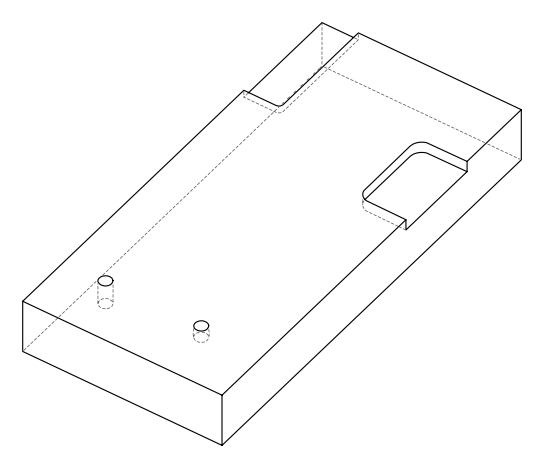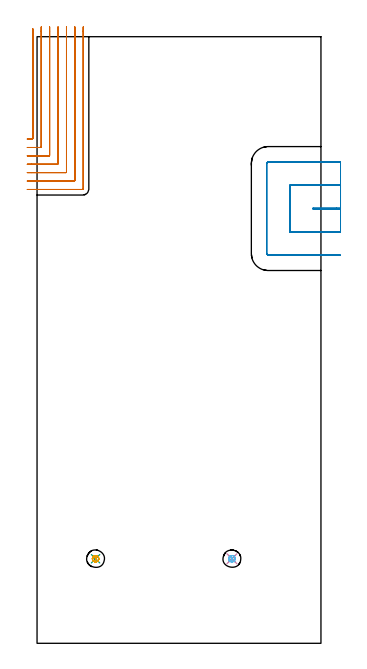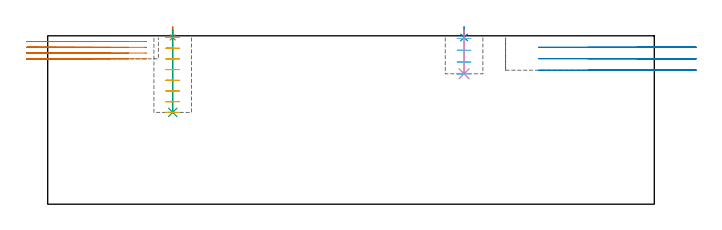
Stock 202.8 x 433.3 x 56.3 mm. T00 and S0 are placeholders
(PLAN: 8 operations, 3 tool changes, 11.6 min)
(1 SPOT_DRILL | STEP1POCKET | NXT0321_9005460120000 | 0.03 min | 2 mm3)
(2 SPOT_DRILL_1 | STEP1POCKET_1 | NXT0321_9005460120000 | 0.03 min | 1 mm3)
(3 DRILL_BLIND_HOLE_INTO_CENTER | STEP1POCKET | NXT0301_087 | 0.11 min | 2544 mm3)
(4 DRILL_BLIND_HOLE_INTO_CENTER_1 | STEP1POCKET_1 | NXT0301_087 | 0.06 min | 1187 mm3)
(5 MILL_ROUGH_BLIND_HOLE_CONTOUR | STEP1POCKET | NXT0201_009 | Spiral | 0.75 min | 639 mm3)
(6 MILL_ROUGH_BLIND_HOLE_CONTOUR_1 | STEP1POCKET_1 | NXT0201_009 | Spiral | 0.38 min | 392 mm3)
(7 MILL_CORNER_NOTCH_RECTANGULAR | CORNER_NOTCH_RECTANGULAR | NXT0201_009 | Follow Part, ap 2, ae 75% | 7.4 min | 32189 mm3)
(8 MILL_SLOT | SLOT_PARTIAL_RECTANGULAR | UGT0201_105 | Follow Part, ap 5.5, ae 75% | 2.82 min | 49884 mm3)
(TOOL NXT0321_9005460120000 | NC Spot Drill, 142deg, 12mm, Carbide, Uncoated | D12 PA142 FL30 Z2)
(TOOL NXT0301_087 | Carbide Drill 11.6mm [860.1-1160-058A1-MM 2214] | D11.6 PA140 FL72 Z2)
(TOOL NXT0201_009 | ENDMILL 8mm [2P460-0800-NA 1630] | D8 FL26 Z6)
(TOOL UGT0201_105 | End Mill 22 mm | D22 FL25 Z2)
(OP 1 SPOT_DRILL)
G17 G21 G94 G90
T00 M6
G54
G17 G0 G90 X41.8 Y60.4 S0 M3
G43 Z66.3 H0
G94 G81 G98 Z55.758 F250. R59.3
G80
M5
M2
(OP 2 SPOT_DRILL_1)
G17 G21 G94 G90
T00 M6
G54
G17 G0 G90 X139.2 Y60.4 S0 M3
G43 Z66.3 H0
G94 G81 G98 Z55.758 F250. R59.3
G80
M5
M2
(OP 3 DRILL_BLIND_HOLE_INTO_CENTER)
G17 G21 G94 G90
T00 M6
G54
G17 G0 G90 X41.8 Y60.4 S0 M3
G43 Z66.3 H1
G94 G81 G98 Z30.7 F250. R58.3
G80
M5
M2
(OP 4 DRILL_BLIND_HOLE_INTO_CENTER_1)
G17 G21 G94 G90
T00 M6
G54
G17 G0 G90 X139.2 Y60.4 S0 M3
G43 Z66.3 H1
G94 G81 G98 Z43.6 F250. R58.3
G80
M5
M2
(OP 5 MILL_ROUGH_BLIND_HOLE_CONTOUR)
G17 G21 G94 G90
T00 M6
G54
G17 G0 G90 X41.8 Y60.4 S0 M3
G43 Z66.3 H1
Z55.725
G94 G3 X42.165 Y60.863 R0.375 F250.
X41.532 Y61.518 R0.897
X39.932 Y61.013 R1.54
X39.751 Y59.356 R1.521
X42.844 Y58.351 R2.3
X39.751 Y59.356 R-2.3
X41.297 Y58.853 R1.15
X41.8 Y60.4 R1.15
G0 Z52.15
G3 X42.165 Y60.863 R0.375
X41.532 Y61.518 R0.897
X39.932 Y61.013 R1.54
X39.751 Y59.356 R1.521
X42.844 Y58.351 R2.3
X39.751 Y59.356 R-2.3
X41.297 Y58.853 R1.15
X41.8 Y60.4 R1.15
G0 Z48.575
G3 X42.165 Y60.863 R0.375
X41.532 Y61.518 R0.897
X39.932 Y61.013 R1.54
X39.751 Y59.356 R1.521
X42.844 Y58.351 R2.3
X39.751 Y59.356 R-2.3
X41.297 Y58.853 R1.15
X41.8 Y60.4 R1.15
G0 Z45.
G3 X42.165 Y60.863 R0.375
X41.532 Y61.518 R0.897
X39.932 Y61.013 R1.54
X39.751 Y59.356 R1.521
X42.844 Y58.351 R2.3
X39.751 Y59.356 R-2.3
X41.297 Y58.853 R1.15
X41.8 Y60.4 R1.15
G0 Z41.425
G3 X42.165 Y60.863 R0.375
X41.532 Y61.518 R0.897
X39.932 Y61.013 R1.54
X39.751 Y59.356 R1.521
X42.844 Y58.351 R2.3
X39.751 Y59.356 R-2.3
X41.297 Y58.853 R1.15
X41.8 Y60.4 R1.15
G0 Z37.85
G3 X42.165 Y60.863 R0.375
X41.532 Y61.518 R0.897
X39.932 Y61.013 R1.54
X39.751 Y59.356 R1.521
X42.844 Y58.351 R2.3
X39.751 Y59.356 R-2.3
X41.297 Y58.853 R1.15
X41.8 Y60.4 R1.15
G0 Z34.275
G3 X42.165 Y60.863 R0.375
X41.532 Y61.518 R0.897
X39.932 Y61.013 R1.54
X39.751 Y59.356 R1.521
X42.844 Y58.351 R2.3
X39.751 Y59.356 R-2.3
X41.297 Y58.853 R1.15
X41.8 Y60.4 R1.15
G0 Z30.7
G3 X42.165 Y60.863 R0.375
X41.532 Y61.518 R0.897
X39.932 Y61.013 R1.54
X39.751 Y59.356 R1.521
X42.844 Y58.351 R2.3
X39.751 Y59.356 R-2.3
X41.297 Y58.853 R1.15
X41.8 Y60.4 R1.15
G0 Z66.3
M5
M2
(OP 6 MILL_ROUGH_BLIND_HOLE_CONTOUR_1)
G17 G21 G94 G90
T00 M6
G54
G17 G0 G90 X139.2 Y60.4 S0 M3
G43 Z66.3 H1
Z55.375
G94 G3 X139.565 Y60.863 R0.375 F250.
X138.932 Y61.518 R0.897
X137.332 Y61.013 R1.54
X137.151 Y59.356 R1.521
X140.244 Y58.351 R2.3
X137.151 Y59.356 R-2.3
X138.697 Y58.853 R1.15
X139.2 Y60.4 R1.15
G0 Z51.45
G3 X139.565 Y60.863 R0.375
X138.932 Y61.518 R0.897
X137.332 Y61.013 R1.54
X137.151 Y59.356 R1.521
X140.244 Y58.351 R2.3
X137.151 Y59.356 R-2.3
X138.697 Y58.853 R1.15
X139.2 Y60.4 R1.15
G0 Z47.525
G3 X139.565 Y60.863 R0.375
X138.932 Y61.518 R0.897
X137.332 Y61.013 R1.54
X137.151 Y59.356 R1.521
X140.244 Y58.351 R2.3
X137.151 Y59.356 R-2.3
X138.697 Y58.853 R1.15
X139.2 Y60.4 R1.15
G0 Z43.6
G3 X139.565 Y60.863 R0.375
X138.932 Y61.518 R0.897
X137.332 Y61.013 R1.54
X137.151 Y59.356 R1.521
X140.244 Y58.351 R2.3
X137.151 Y59.356 R-2.3
X138.697 Y58.853 R1.15
X139.2 Y60.4 R1.15
G0 Z66.3
M5
M2
(OP 7 MILL_CORNER_NOTCH_RECTANGULAR)
G17 G21 G94 G90
T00 M6
G54
G17 G0 G90 X-7. Y360.2 S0 M3
G43 Z66.3 H1
Z54.375
G94 G1 X-4. F250.
X-3.396 F500.
G3 X-3. Y360.596 R0.4
G1 Y435.946
Y438.946 F250.
G0 Z66.3
X-7. Y354.2
Z54.375
G1 X-4.
X2.604 F500.
G3 X3. Y354.596 R0.4
G1 Y437.3
Y440.3 F250.
G0 Z66.3
X-7. Y348.2
Z54.375
G1 X-4.
X8.604 F500.
G3 X9. Y348.596 R0.4
G1 Y437.3
Y440.3 F250.
G0 Z66.3
X-7. Y342.2
Z54.375
G1 X-4.
X14.603 F500.
G3 X15. Y342.597 R0.4
G1 Y437.3
Y440.3 F250.
G0 Z66.3
X-7. Y336.2
Z54.375
G1 X-4.
X20.603 F500.
G3 X21. Y336.597 R0.4
G1 Y437.3
Y440.3 F250.
G0 Z66.3
X-7. Y330.2
Z54.375
G1 X-4.
X26.603 F500.
G3 X27. Y330.597 R0.4
G1 Y437.3
Y440.3 F250.
G0 Z66.3
X-7. Y324.2
Z54.375
G1 X-4.
X32.603 F500.
G3 X33. Y324.597 R0.4
G1 Y437.3
Y440.3 F250.
G0 Z66.3
X-7. Y360.2
Z52.45
G1 X-4.
X-3.396 F500.
G3 X-3. Y360.596 R0.4
G1 Y435.946
Y438.946 F250.
G0 Z66.3
X-7. Y354.2
Z52.45
G1 X-4.
X2.604 F500.
G3 X3. Y354.596 R0.4
G1 Y437.3
Y440.3 F250.
G0 Z66.3
X-7. Y348.2
Z52.45
G1 X-4.
X8.604 F500.
G3 X9. Y348.596 R0.4
G1 Y437.3
Y440.3 F250.
G0 Z66.3
X-7. Y342.2
Z52.45
G1 X-4.
X14.603 F500.
G3 X15. Y342.597 R0.4
G1 Y437.3
Y440.3 F250.
G0 Z66.3
X-7. Y336.2
Z52.45
G1 X-4.
X20.603 F500.
G3 X21. Y336.597 R0.4
G1 Y437.3
Y440.3 F250.
G0 Z66.3
X-7. Y330.2
Z52.45
G1 X-4.
X26.603 F500.
G3 X27. Y330.597 R0.4
G1 Y437.3
Y440.3 F250.
G0 Z66.3
X-7. Y324.2
Z52.45
G1 X-4.
X32.603 F500.
G3 X33. Y324.597 R0.4
G1 Y437.3
Y440.3 F250.
G0 Z66.3
X-7. Y360.2
Z50.525
G1 X-4.
X-3.396 F500.
G3 X-3. Y360.596 R0.4
G1 Y435.946
Y438.946 F250.
G0 Z66.3
X-7. Y354.2
Z50.525
G1 X-4.
X2.604 F500.
G3 X3. Y354.596 R0.4
G1 Y437.3
Y440.3 F250.
G0 Z66.3
X-7. Y348.2
Z50.525
G1 X-4.
X8.604 F500.
G3 X9. Y348.596 R0.4
G1 Y437.3
Y440.3 F250.
G0 Z66.3
X-7. Y342.2
Z50.525
G1 X-4.
X14.603 F500.
G3 X15. Y342.597 R0.4
G1 Y437.3
Y440.3 F250.
G0 Z66.3
X-7. Y336.2
Z50.525
G1 X-4.
X20.603 F500.
G3 X21. Y336.597 R0.4
G1 Y437.3
Y440.3 F250.
G0 Z66.3
X-7. Y330.2
Z50.525
G1 X-4.
X26.603 F500.
G3 X27. Y330.597 R0.4
G1 Y437.3
Y440.3 F250.
G0 Z66.3
X-7. Y324.2
Z50.525
G1 X-4.
X32.603 F500.
G3 X33. Y324.597 R0.4
G1 Y437.3
Y440.3 F250.
G0 Z66.3
X-7. Y360.2
Z48.6
G1 X-4.
X-3.396 F500.
G3 X-3. Y360.596 R0.4
G1 Y435.946
Y438.946 F250.
G0 Z66.3
X-7. Y354.2
Z48.6
G1 X-4.
X2.604 F500.
G3 X3. Y354.596 R0.4
G1 Y437.3
Y440.3 F250.
G0 Z66.3
X-7. Y348.2
Z48.6
G1 X-4.
X8.604 F500.
G3 X9. Y348.596 R0.4
G1 Y437.3
Y440.3 F250.
G0 Z66.3
X-7. Y342.2
Z48.6
G1 X-4.
X14.603 F500.
G3 X15. Y342.597 R0.4
G1 Y437.3
Y440.3 F250.
G0 Z66.3
X-7. Y336.2
Z48.6
G1 X-4.
X20.603 F500.
G3 X21. Y336.597 R0.4
G1 Y437.3
Y440.3 F250.
G0 Z66.3
X-7. Y330.2
Z48.6
G1 X-4.
X26.603 F500.
G3 X27. Y330.597 R0.4
G1 Y437.3
Y440.3 F250.
G0 Z66.3
X-7. Y324.2
Z48.6
G1 X-4.
X32.603 F500.
G3 X33. Y324.597 R0.4
G1 Y437.3
Y440.3 F250.
G0 Z66.3
M5
M2
(OP 8 MILL_SLOT)
G17 G21 G94 G90
T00 M6
G54
G17 G0 G90 X216.8 Y310.8 S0 M3
G43 Z66.3 H0
Z52.467
G94 G1 X213.8 F250.
X197.1 F500.
Y310.3
X213.8
X216.8 F250.
Y327.3
X213.8
X180.6 F500.
Y293.8
X213.8
X216.8 F250.
Y343.8
X213.8
X165.1 F500.
G3 X164.1 Y342.8 R1.
G1 Y278.3
G3 X165.1 Y277.3 R1.
G1 X213.8
X216.8 F250.
G0 Y310.8 Z48.633
G1 X213.8
X197.1 F500.
Y310.3
X213.8
X216.8 F250.
Y327.3
X213.8
X180.6 F500.
Y293.8
X213.8
X216.8 F250.
Y343.8
X213.8
X165.1 F500.
G3 X164.1 Y342.8 R1.
G1 Y278.3
G3 X165.1 Y277.3 R1.
G1 X213.8
X216.8 F250.
G0 Y310.8 Z44.8
G1 X213.8
X197.1 F500.
Y310.3
X213.8
X216.8 F250.
Y327.3
X213.8
X180.6 F500.
Y293.8
X213.8
X216.8 F250.
Y343.8
X213.8
X165.1 F500.
G3 X164.1 Y342.8 R1.
G1 Y278.3
G3 X165.1 Y277.3 R1.
G1 X213.8
X216.8 F250.
G0 Z66.3
M5
M2
